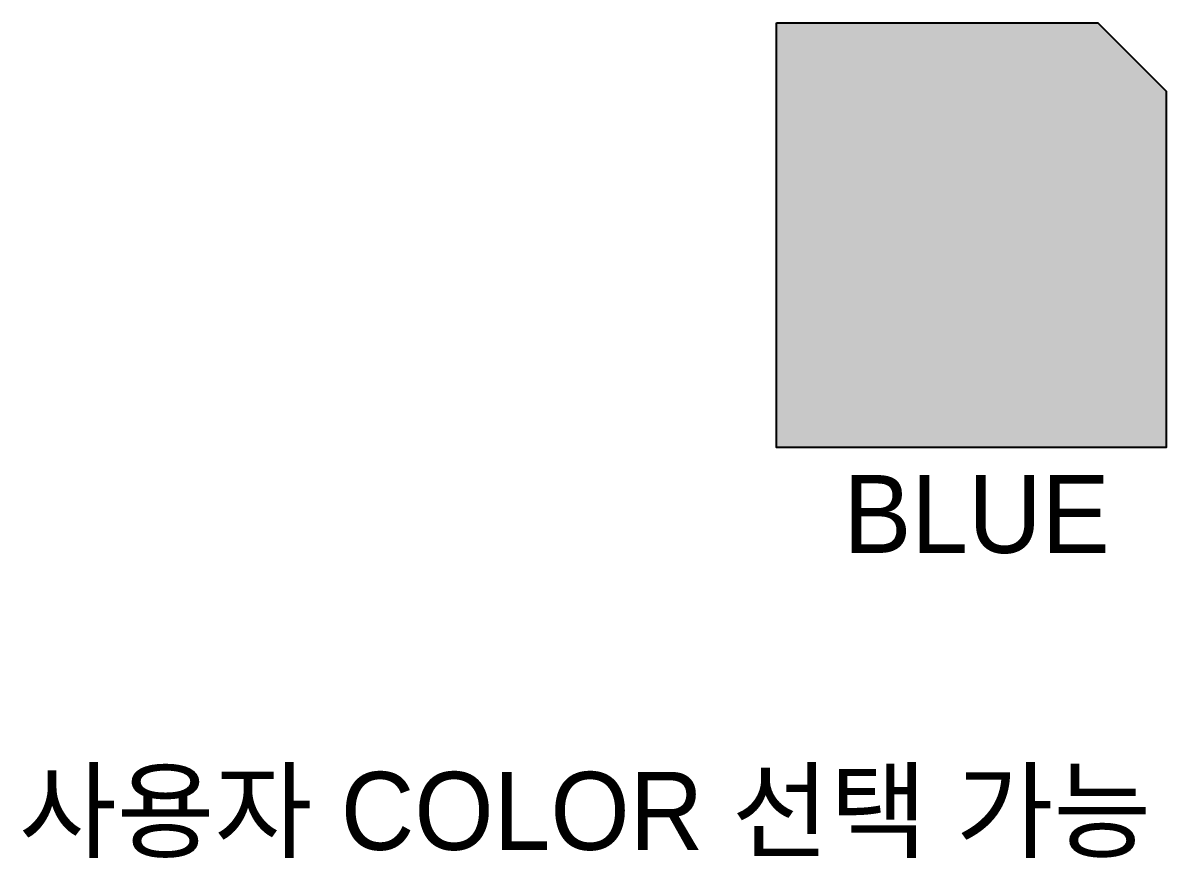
# Model space of a CAD drawing. Header units: millimetres. Extents: x 150937 to 394412, y 327166 to 584759.
# Drawn here: x 181682 to 182798, y 452861 to 453676 of the extents above; entities that cross this region are included whole.
import ezdxf

# ---------------------------------------------------------------- set-up
doc = ezdxf.new("R2010")
doc.units = ezdxf.units.MM
doc.layers.add('2문자(명칭)', color=7, linetype='Continuous', lineweight=20)
doc.styles.get("Standard").update_dxf_attribs({"font": 'arial.ttf'})

# ---------------------------------------------------------------- blocks, each defined once
blk = doc.blocks.new('c3 base')
h = blk.add_hatch(color=5)
h.dxf.hatch_style = 1
h.paths.add_polyline_path([(23783.817, 16242.016), (24353.509, 16242.016), (24353.509, 16763.156), (24253.509, 16863.156), (23783.817, 16863.156)])
blk.add_lwpolyline([(23783.817, 16863.156), (24253.509, 16863.156), (24353.509, 16763.156), (24353.509, 16242.016), (23783.817, 16242.016)], close=True)
at = {"insert": (23881.55, 16201.915), "char_height": 114, "attachment_point": 1}
blk.add_mtext_dynamic_manual_height_columns('{\\fGulim|b0|i0|c129|p50;BLUE}', width=2685.01895, gutter_width=12.5, heights=[0], dxfattribs=at)
at = {"layer": '2문자(명칭)', "insert": (22675.832, 15767.651), "char_height": 114, "attachment_point": 1}
blk.add_mtext_dynamic_manual_height_columns('{\\fGulim|b0|i0|c129|p50;사용자 COLOR 선택 가능}', width=2685.01895, gutter_width=12.5, heights=[0], dxfattribs=at)
blk = doc.blocks.new('c-3 base')
at = {"xscale": 0.6671428571428571, "yscale": 0.6671428571428571, "zscale": 0.6671428571428571}
blk.add_blockref('c3 base', (0, 0), dxfattribs=at)

msp = doc.modelspace()

# ---------------------------------------------------------------- block references
msp.add_blockref('c-3 base', (166550.366, 442425.731))

doc.saveas('drawing.dxf')
